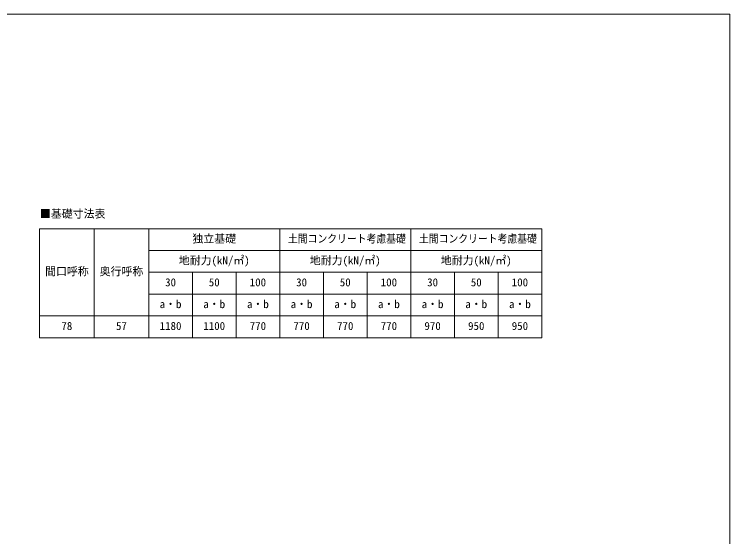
# Model space of a CAD drawing. Units: millimetres at full size, sheet at 1:40; details may follow other scales. Extents: x -11243 to 11243, y -7760 to 7760.
# Drawn here: x 193 to 10677, y 103 to 7760 of the extents above; entities that cross this region are included whole.
import ezdxf
from ezdxf.enums import TextEntityAlignment as Align

# ---------------------------------------------------------------- set-up
doc = ezdxf.new("R2010")
doc.units = ezdxf.units.MM
doc.header["$LTSCALE"] = 40
doc.layers.add('0-E_DET2', color=7, linetype='Continuous', lineweight=18)
doc.layers.add('F-0_240', color=7, linetype='Continuous', lineweight=9)
doc.styles.add('ＭＳ ゴシック', font='')
doc.styles.get('ＭＳ ゴシック').set_extended_font_data('MS Gothic')

msp = doc.modelspace()

# ---------------------------------------------------------------- linework, layer by layer
at = {"layer": '0-E_DET2'}
for p, q in [((563.29, 4617.71), (563.29, 3017.71)), ((563.29, 4617.71), (7923.29, 4617.71)), ((1363.29, 4617.71), (1363.29, 3017.71)), ((2163.29, 4617.71), (2163.29, 3017.71)), ((4083.29, 4617.71), (4083.29, 3017.71)), ((6003.29, 4617.71), (6003.29, 3017.71)), ((7923.29, 4617.71), (7923.29, 3017.71)), ((2163.29, 4297.71), (7923.29, 4297.71)), ((2163.29, 3977.71), (7923.29, 3977.71)), ((2803.29, 3977.71), (2803.29, 3017.71)), ((3443.29, 3977.71), (3443.29, 3017.71)), ((4723.29, 3977.71), (4723.29, 3017.71)), ((5363.29, 3977.71), (5363.29, 3017.71)), ((6643.29, 3977.71), (6643.29, 3017.71)), ((7283.29, 3977.71), (7283.29, 3017.71)), ((2163.29, 3657.71), (7923.29, 3657.71)), ((563.29, 3337.71), (7923.29, 3337.71)), ((563.29, 3017.71), (7923.29, 3017.71))]:
    msp.add_line(p, q, dxfattribs=at)
at = {"layer": 'F-0_240', "color": 5}
for p, q in [((-11242.74, 7760), (10677.26, 7760)), ((10677.26, 7760), (10677.26, -7760))]:
    msp.add_line(p, q, dxfattribs=at)

# ---------------------------------------------------------------- texts
at = {"layer": '0-E_DET2', "style": 'ＭＳ ゴシック'}
for s, p in [('■基礎寸法表', (568.56, 4742.11)), ('独立基礎', (2803.29, 4377.71)), ('地耐力(kN/㎡)', (2603.29, 4057.71)), ('地耐力(kN/㎡)', (4523.29, 4057.71)), ('地耐力(kN/㎡)', (6443.29, 4057.71)), ('間口呼称', (643.29, 3897.71)), ('奥行呼称', (1443.29, 3897.71)), ('30', (2403.29, 3737.71)), ('50', (3043.29, 3737.71)), ('100', (3643.29, 3737.71)), ('30', (4323.29, 3737.71)), ('50', (4963.29, 3737.71)), ('100', (5563.29, 3737.71)), ('30', (6243.29, 3737.71)), ('50', (6883.29, 3737.71)), ('100', (7483.29, 3737.71)), ('a・b', (2323.29, 3417.71)), ('a・b', (2963.29, 3417.71)), ('a・b', (3603.29, 3417.71)), ('a・b', (4243.29, 3417.71)), ('a・b', (4883.29, 3417.71)), ('a・b', (5523.29, 3417.71)), ('a・b', (6163.29, 3417.71)), ('a・b', (6803.29, 3417.71)), ('a・b', (7443.29, 3417.71)), ('78', (883.29, 3097.71)), ('57', (1683.29, 3097.71)), ('1180', (2323.29, 3097.71)), ('1100', (2963.29, 3097.71)), ('770', (3643.29, 3097.71)), ('770', (4283.29, 3097.71)), ('770', (4923.29, 3097.71)), ('770', (5563.29, 3097.71)), ('970', (6203.29, 3097.71)), ('950', (6843.29, 3097.71)), ('950', (7483.29, 3097.71))]:
    msp.add_text(s, height=117.3, dxfattribs=at).set_placement(p, align=Align.BOTTOM_LEFT)
at = {"layer": '0-E_DET2', "style": 'ＭＳ ゴシック', "width": 0.9}
for p in [(4203.29, 4377.71), (6123.29, 4377.71)]:
    msp.add_text('土間コンクリート考慮基礎', height=117.3, dxfattribs=at).set_placement(p, align=Align.BOTTOM_LEFT)

doc.saveas('drawing.dxf')
